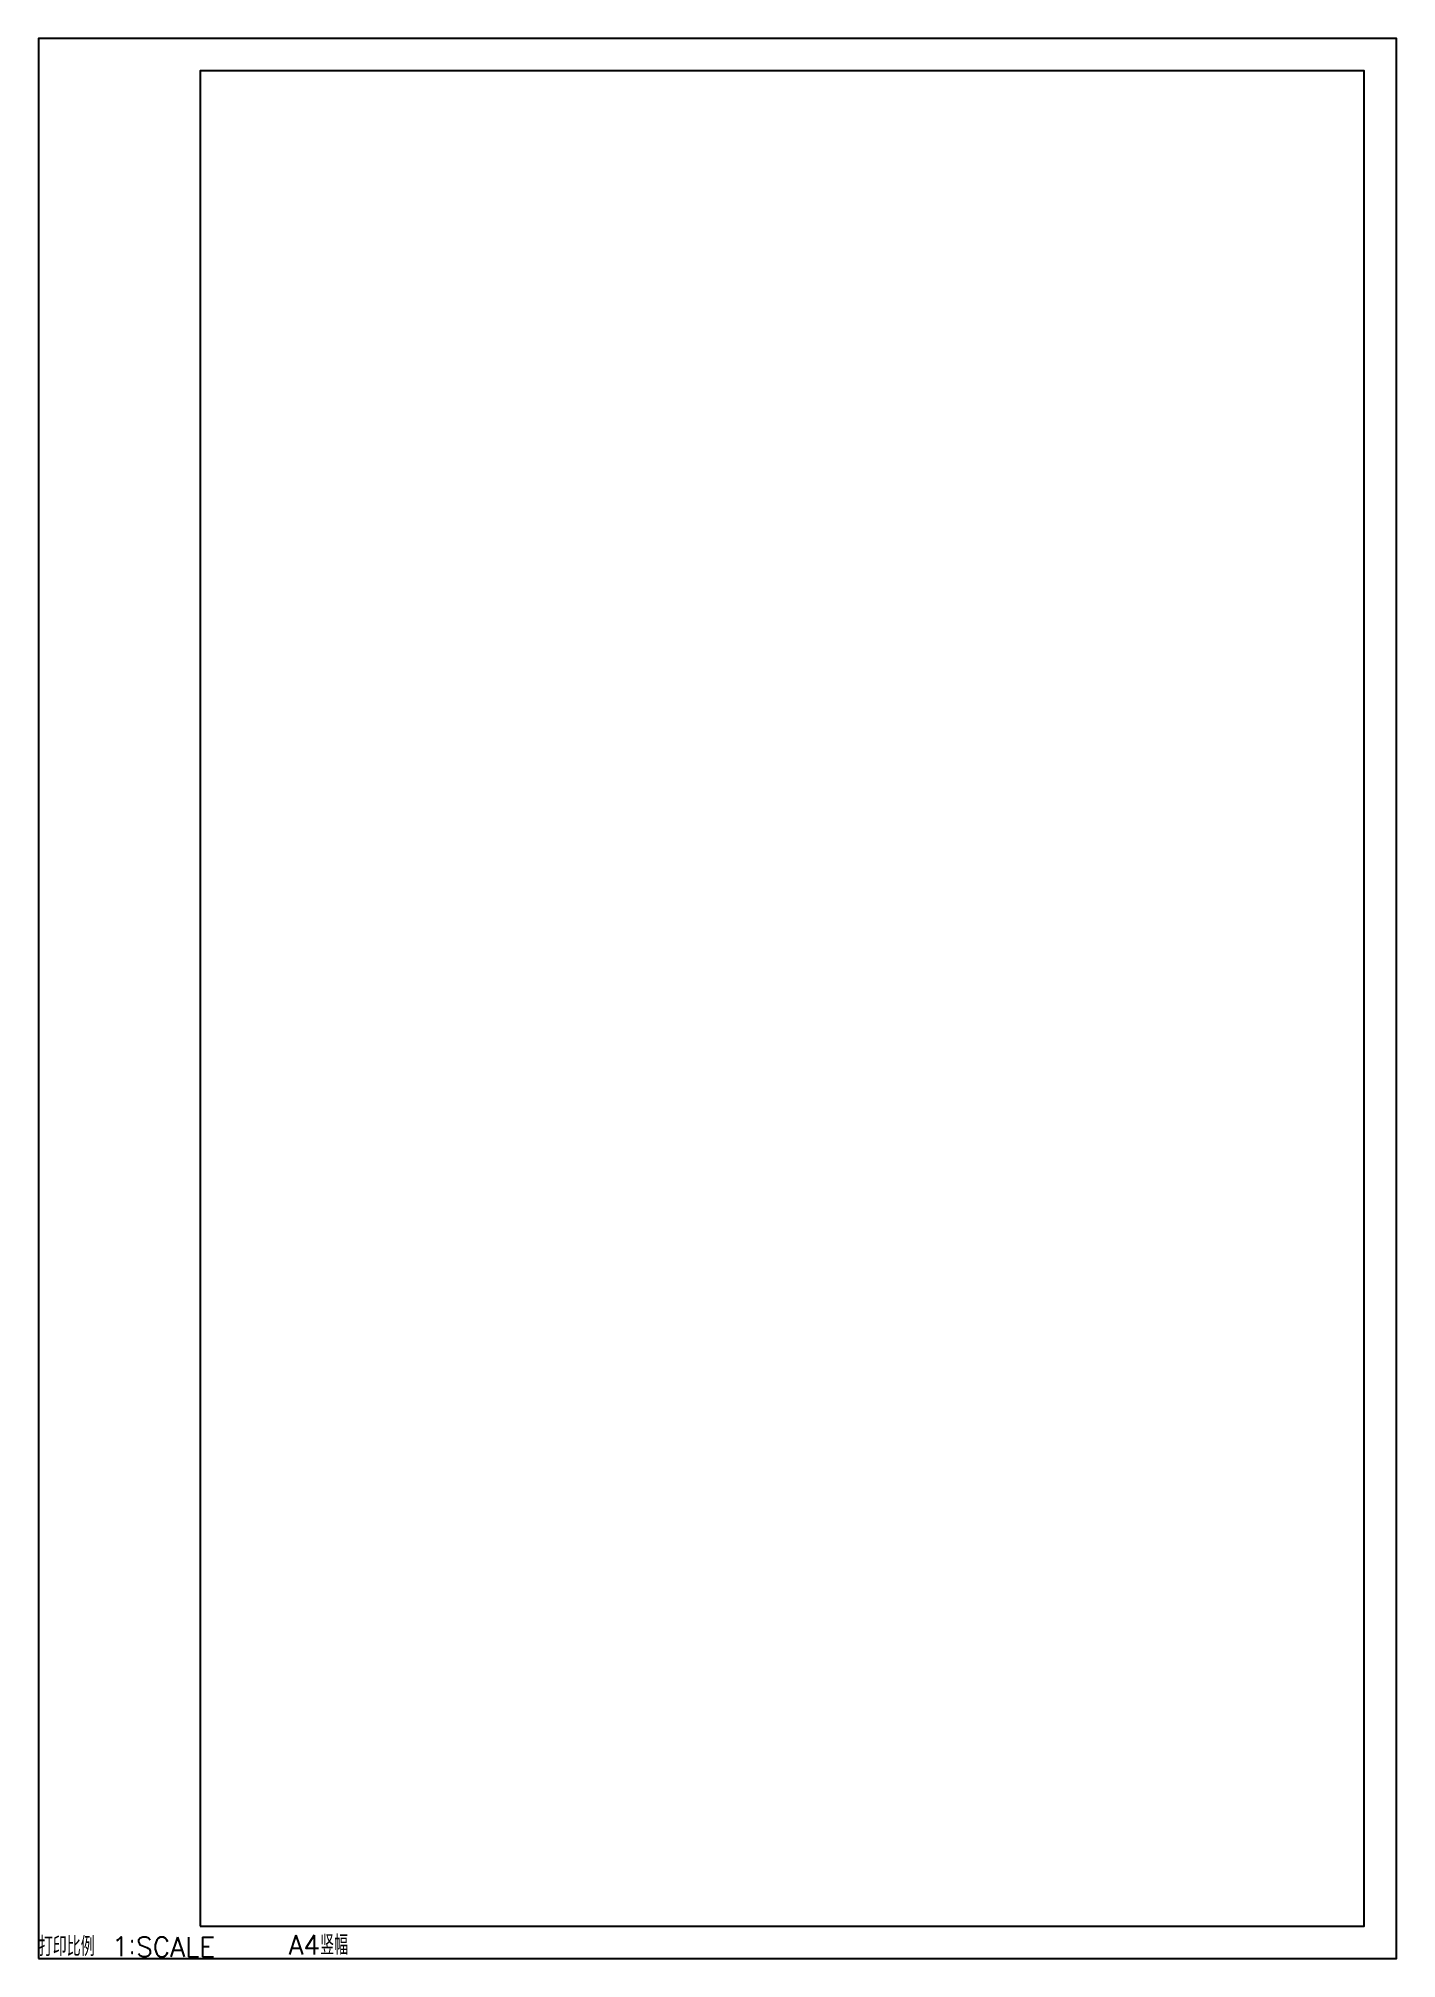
# Model space of a CAD drawing. Header units: millimetres. Extents: x -25 to 185, y -5 to 292.
import ezdxf

# ---------------------------------------------------------------- set-up
doc = ezdxf.new("R2010")
doc.units = ezdxf.units.MM
doc.layers.add('默认-粗实线', color=7, linetype='Continuous', lineweight=25)
doc.styles.add('a3-3.0', font='txt.shx', dxfattribs={"height": 3, "bigfont": 'gbcbig.shx'})

msp = doc.modelspace()

# ---------------------------------------------------------------- linework, layer by layer
at = {"layer": '默认-粗实线'}
for points in [[(-25, -5), (185, -5), (185, 292), (-25, 292)], [(0, 0), (180, 0), (180, 287), (0, 287)]]:
    msp.add_lwpolyline(points, close=True, dxfattribs=at)

# ---------------------------------------------------------------- texts
at = {"char_height": 3, "attachment_point": 1, "style": 'a3-3.0'}
for s, width, insert in [('打印比例 1：', 30.0918, (-24.94, -1.63)), ('A4竖幅', 15.0228, (13.67, -1.39))]:
    msp.add_mtext_dynamic_manual_height_columns(s, width=width, gutter_width=15, heights=[0], dxfattribs=dict(at, insert=insert))
at = {"layer": '默认-粗实线', "style": 'a3-3.0'}
msp.add_attdef('SCALE', (-9.9, -4.71), '1', height=3, dxfattribs=at)

doc.saveas('drawing.dxf')
